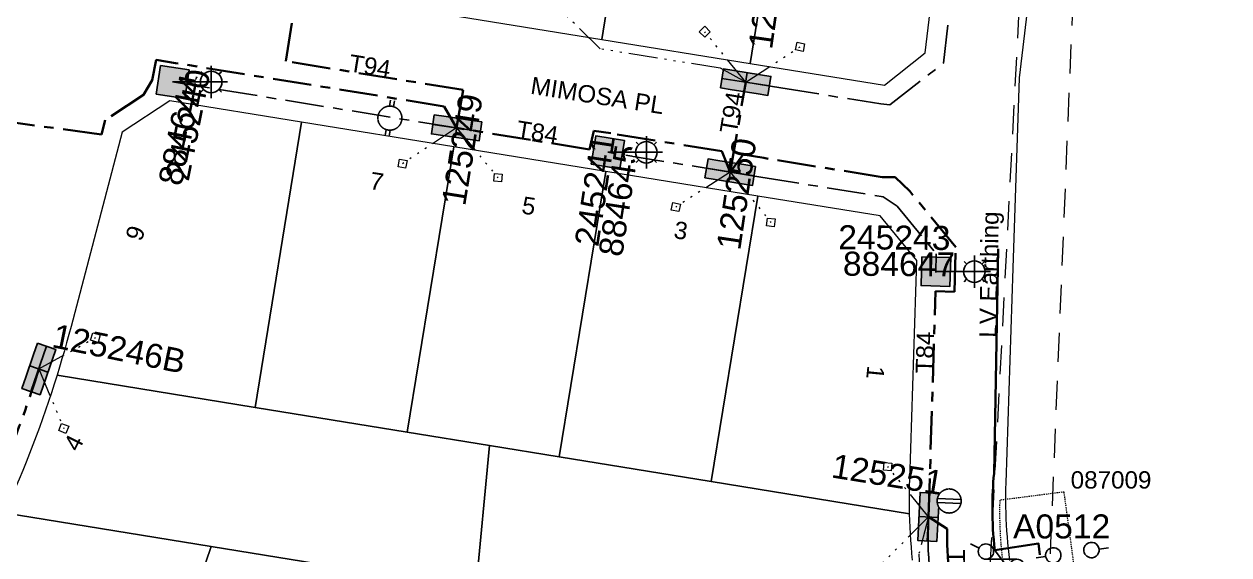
# Model space of a CAD drawing. Header units: metres. Extents: x 264899 to 270320, y 6185871 to 6191197.
# Drawn here: x 268418.8 to 268544, y 6186717.7 to 6186772.9 of the extents above; entities that cross this region are included whole.
import ezdxf
from ezdxf.enums import TextEntityAlignment as Align

# ---------------------------------------------------------------- set-up
doc = ezdxf.new("R2010")
doc.units = ezdxf.units.M
for name, pattern in [('Cable Exist UG', [7, 4, -1, 1, -1]), ('Dash', [5, 3, -2]), ('DASHED', [19.05, 12.7, -6.35]), ('HIDDEN2', [0.1875, 0.125, -0.0625]), ('PHANTOMX2', [6.6, 3, -0.75, 0.2, -0.75, 0.2, -0.75, 0.2, -0.75])]:
    doc.linetypes.add(name, pattern=pattern)
doc.layers.get('0').update_dxf_attribs({"color": 6})
for name, color, linetype, lineweight in [('_User_HV_Exist', 1, 'Continuous', 35), ('_User_LV_Exist', 5, 'Continuous', 35), ('Cadastre Easements_SP_EXT', 58, 'DASHED', 15), ('Cadastre Land Parcels_SP_EXT', 118, 'Continuous', 15), ('Cadastre Other Property_SP_EXT', 138, 'DASHED', 15), ('Cadastre Roads_SP_EXT', 218, 'Continuous', 15), ('Mains_HV_EXT', 13, 'Continuous', 25), ('Mains_LV_EXT', 163, 'Continuous', 25), ('Mains_LV_SL_EXT', 135, 'Continuous', 25), ('Services_SP_EXT', 42, 'PHANTOMX2', 20)]:
    doc.layers.add(name, color=color, linetype=linetype, lineweight=lineweight)
for name, color, linetype in [('Equip_HV_EXT', 7, 'Continuous'), ('Equip_LV_EXT', 7, 'Continuous'), ('Equip_SP_SL_EXT', 7, 'Continuous'), ('SupportsUG_SP_LV_EXT', 7, 'Continuous'), ('SupportsUG_SP_LV_SL_EXT', 7, 'Continuous')]:
    doc.layers.add(name, color=color, linetype=linetype)
doc.layers.get('0').freeze()
doc.styles.add('COLUMN_LABEL', font='arial.ttf', dxfattribs={"height": 2})
doc.styles.add('iecARIAL', font='arial.ttf', dxfattribs={"height": 2})
doc.styles.add('POLE_LABEL', font='arial.ttf', dxfattribs={"height": 2})
doc.styles.add('SL_LABEL', font='arial.ttf', dxfattribs={"height": 2})
doc.styles.get("Standard").update_dxf_attribs({"font": 'arial.ttf'})
doc.styles.add('SWITCH_LABEL', font='arial.ttf', dxfattribs={"height": 2})
doc.linetypes.add('Cable E UG', pattern='A,5,-0.1,["E",Standard,S=1.5,R=0,X=0,Y=-0.75],-1.45', length=6.55)

# ---------------------------------------------------------------- blocks, each defined once
blk = doc.blocks.new('COLUMN_EXT')
blk.add_hatch(color=256).paths.add_polyline_path([(1.5, -1.5), (1.5, 1.5), (-1.5, 1.5), (-1.5, -1.5)])
blk.add_lwpolyline([(1.5, 1.5), (-1.5, 1.5), (-1.5, -1.5), (1.5, -1.5)], close=True)
at = {"flags": 9}
for tag, p in [('STREETNAME', (-1.81, 1.6)), ('LOCATION', (-1.81, 1.4)), ('SUBURB', (-1.81, 1.8)), ('LEGEND', (-1.81, 1.2)), ('NOTES', (-1.81, 2)), ('COLUMN_TYPE', (-1.81, 0.4)), ('OWNED_BY', (-1.81, 0.6)), ('USAGE', (-1.81, 1)), ('STATE', (-1.81, 0.8))]:
    blk.add_attdef(tag, text='', height=0.2, rotation=180, dxfattribs=at).set_placement(p, align=Align.MIDDLE_LEFT)
at = {"flags": 1}
blk.add_attdef('Z', (-1.81, 2.35), '', height=0.2, rotation=180, dxfattribs=at)
at = {"flags": 9}
for tag, style, p in [('STRUCTURE_PLANT_NUMBER', 'POLE_LABEL', (-1.81, -0.03)), ('STREET_CODE', 'COLUMN_LABEL', (-1.81, 0.2))]:
    blk.add_attdef(tag, text='', height=0.2, rotation=180, dxfattribs=dict(at, style=style)).set_placement(p, align=Align.MIDDLE_LEFT)
at = {"style": 'COLUMN_LABEL', "width": 0.9, "flags": 8}
blk.add_attdef('ASSET_NUM', text='', height=2, rotation=270, dxfattribs=at).set_placement((2, -4), align=Align.MIDDLE_LEFT)
blk = doc.blocks.new('PILLAR_EXT')
blk.add_hatch(color=256).paths.add_polyline_path([(-2.5, 1), (-2.5, -1), (2.5, -1), (2.5, 1)])
for p, q in [((-2.5, 0), (2.5, 0)), ((0, 1), (0, -1))]:
    blk.add_line(p, q)
at = {"ltscale": 10}
blk.add_line((2.5, 0), (-2.5, 0), dxfattribs=at)
blk.add_lwpolyline([(-2.5, -1), (-1.25, -1), (1.25, -1), (2.5, -1), (2.5, 1), (-2.5, 1)], close=True)
at = {"width": 0.9, "flags": 8}
blk.add_attdef('ASSET_NUM', text='', height=2, rotation=90, dxfattribs=at).set_placement((-2, 4), align=Align.MIDDLE_LEFT)
for tag, p, flags in [('OWNED_BY', (0, -0.2), 9), ('STATE', (0, -0.4), 9), ('SUPPORT_TYPE', (0, -0.6), 9), ('USAGE', (0, -0.8), 9), ('LEGEND', (0, -1), 9), ('LOCATION', (0, -1.2), 9), ('NOTES', (0, -1.4), 9), ('STREETNAME', (0, -1.8), 9), ('SUBURB', (0, -2), 1), ('PARENT', (0, -1.6), 9)]:
    blk.add_attdef(tag, p, '', height=0.2, dxfattribs=dict(flags=flags))
blk = doc.blocks.new('SL_LANTERN_EXT')
at = {"flags": 9}
for tag, p in [('LRATECODE', (-7.4, 0)), ('LOUTREACHVOCAB', (-7.2, 0)), ('LOUTREACH', (-7, 0)), ('LANTNUMBER', (-6.6, 0)), ('LNEW', (-6.4, 0)), ('LMASTVOCAB', (-6.2, 0)), ('LMAST', (-6, 0)), ('LLAMPVOCAB', (-5.8, 0)), ('LLAMP', (-5.6, 0)), ('LEXIST', (-5.4, 0)), ('LCHARGE3PERCENT', (-5.2, 0)), ('LCHARGE3', (-5, 0)), ('LCHARGE2PERCENT', (-4.8, 0)), ('LCHARGE2', (-4.6, 0)), ('LCHARGE1PERCENT', (-4.4, 0)), ('LCHARGE1', (-4.2, 0)), ('LCATEGORY', (-4, 0)), ('LBRACKETVOCAB', (-3.8, 0)), ('LBRACKET', (-3.6, 0)), ('LKINGHEIGHT', (-3.4, 0)), ('CREPLACE', (-3.2, 0)), ('CREMOVE', (-3, 0)), ('CNUMBER', (-2.8, 0)), ('CNEW', (-2.6, 0)), ('CEXIST', (-2.4, 0)), ('USAGE', (-2.2, 0)), ('STATE', (-2, 0)), ('OWNED_BY', (-1.8, 0)), ('ORIENTATION', (-1.6, 0)), ('OPERATING_VOLTAGE', (-1.4, 0)), ('NO_PHASES', (-1.2, 0)), ('LANTERN_TYPE', (-1, 0)), ('LANTERN_PURPOSE', (-0.8, 0)), ('CONTROL_TYPE', (-0.6, 0)), ('CONSTRUCTED_VOLTAGE', (-0.4, 0))]:
    blk.add_attdef(tag, text='', height=0.001, rotation=270, dxfattribs=at).set_placement(p, align=Align.MIDDLE_LEFT)
at = {"style": 'SL_LABEL', "flags": 9}
blk.add_attdef('STREET_CODE', text='', height=0.001, rotation=270, dxfattribs=at).set_placement((0, 0), align=Align.MIDDLE_LEFT)
at = {"flags": 1}
blk.add_attdef('Z', (0, 0), '', height=0.001, rotation=270, dxfattribs=at)
at = {"width": 0.9}
blk.add_attdef('LNUMBER', text='', height=1, dxfattribs=at).set_placement((7, -1), align=Align.MIDDLE_LEFT)
at = {"flags": 9}
for tag, p in [('LREMOVE', (0, -7.6)), ('LREPLACE', (0, -7.8)), ('LTYPE', (0, -8)), ('LTYPEVOCAB', (0, -8.2)), ('LEGEND', (0, -8.4)), ('SUBURB', (0, -8.6)), ('STREETNAME', (0, -8.8)), ('LOCATION', (0, -9)), ('NOTES', (0, -9.2)), ('MAINTAINED_BY', (0, -9.86))]:
    blk.add_attdef(tag, text='', height=0.001, dxfattribs=at).set_placement(p, align=Align.MIDDLE_LEFT)
blk.add_attdef('OPERATED_BY', (0, -9.61), '', height=0.001, dxfattribs=at)
blk.add_wipeout([(5.69, 0), (5.06, -1.06), (4, -1.69), (2.94, -1.06), (2.31, 0), (2.94, 1.06), (4, 1.69), (5.06, 1.06)])
for p, q in [((4, 1.69), (4, 0)), ((0, 0), (4, 0)), ((2.94, 1.06), (3.2, 0.8)), ((5.06, 1.06), (4.8, 0.8)), ((2.94, -1.06), (3.2, -0.8)), ((4, 0), (5.69, 0)), ((4, 0), (4, -1.69)), ((5.06, -1.06), (4.8, -0.8))]:
    blk.add_line(p, q)
blk.add_circle((4, 0), 1.12)
blk = doc.blocks.new('CCP_EXT')
at = {"flags": 9}
for tag, p in [('STATE', (0, -1.8)), ('LEGEND', (0, -1.4)), ('LIFE_SUPPORT', (0, -1.6)), ('NOTES', (0, -2))]:
    blk.add_attdef(tag, text='', height=0.2, dxfattribs=at).set_placement(p, align=Align.MIDDLE_LEFT)
blk.add_wipeout([(0, 0.57), (0.57, 0), (0, -0.57), (-0.57, 0)])
blk.add_lwpolyline([(-0.57, 0), (0, 0.57), (0.57, 0), (0, -0.57), (-0.57, 0)])
at = {"flags": 1}
blk.add_attdef('Z', (0, 0), '', height=0.2, dxfattribs=at)
at = {"flags": 9}
for tag, p in [('CCP_TYPE', (0, 0)), ('CONSTRUCTED_VOLTAGE', (0, -0.2)), ('OPERATING_VOLTAGE', (0, -0.6)), ('ORIENTATION', (0, -0.8)), ('OWNED_BY', (0, -1)), ('NO_PHASES', (0, -0.4)), ('USAGE', (0, -1.2))]:
    blk.add_attdef(tag, text='', height=0.2, dxfattribs=at).set_placement(p, align=Align.MIDDLE_LEFT)
blk = doc.blocks.new('LV_UG_DFUSE_CLOSED_EXT')
for points in [[(1, 0), (0, 0)], [(5.04, 0.73), (2.16, -0.72)], [(5.05, -0.71), (2.16, 0.72)], [(6.2, 0.01), (7.2, 0.01)]]:
    blk.add_lwpolyline(points)
for centre in [(1.8, 0), (5.4, 0.01)]:
    blk.add_circle(centre, 0.8)
at = {"flags": 9}
for tag, p in [('ACTUAL_STATUS', (0, 0)), ('CONSTRUCTED_VOLTAGE', (0, -0.2)), ('OPERATING_VOLTAGE', (0, -0.6)), ('ORIENTATION', (0, -0.8)), ('STATE', (0, -1)), ('SWITCH_TYPE', (0, -1.2)), ('NO_PHASES', (0, -0.4)), ('USAGE', (0, -1.4)), ('NOTES', (0, -1.6))]:
    blk.add_attdef(tag, text='', height=0.2, dxfattribs=at).set_placement(p, align=Align.MIDDLE_LEFT)
at = {"flags": 1}
blk.add_attdef('Z', (0, 0), '', height=0.2, dxfattribs=at)
blk = doc.blocks.new('LV_UG_LINKS_OPEN_EXT')
at = {"layer": 'Equip_LV_EXT'}
for tag, height, flags, p in [('OPERATING_VOLTAGE', 0.2, 9, (3, -2.6)), ('NO_PHASES', 0.167, 9, (3.17, -2)), ('ORIENTATION', 0.2, 9, (3, -2.8)), ('STATE', 0.2, 9, (3, -3)), ('SWITCH_TYPE', 0.2, 9, (3, -3.2)), ('OWNED_BY', 0.2, 9, (3, -3.8)), ('USAGE', 0.2, 9, (3, -3.4)), ('NOTES', 0.2, 9, (3, -3.6)), ('OPERATED_BY', 0.2, 9, (3, -4)), ('TYPE', 0.2, 9, (3, -4.6)), ('Z', 0.2, 1, (3, -4.8)), ('MAINTAINED_BY', 0.2, 9, (3, -4.2)), ('NUMBER_OF_PHASES', 0.2, 9, (3, -4.4))]:
    blk.add_attdef(tag, text='', height=height, dxfattribs=dict(at, flags=flags)).set_placement(p, align=Align.MIDDLE_LEFT)
blk.add_wipeout([(4, 1.25), (3.97, 1.25), (3.94, 1.25), (3.91, 1.25), (3.88, 1.24), (3.85, 1.24), (3.82, 1.24), (3.79, 1.23), (3.76, 1.23), (3.73, 1.22), (3.7, 1.21), (3.67, 1.2), (3.64, 1.2), (3.61, 1.19), (3.58, 1.18), (3.55, 1.17), (3.52, 1.15), (3.49, 1.14), (3.47, 1.13), (3.44, 1.12), (3.41, 1.1), (3.38, 1.09), (3.36, 1.07), (3.33, 1.06), (3.31, 1.04), (3.28, 1.02), (3.26, 1), (3.23, 0.99), (3.21, 0.97), (3.18, 0.95), (3.16, 0.93), (3.14, 0.91), (3.12, 0.88), (3.09, 0.86), (3.07, 0.84), (3.05, 0.82), (3.03, 0.79), (3.01, 0.77), (3, 0.74), (2.98, 0.72), (2.96, 0.69), (2.94, 0.67), (2.93, 0.64), (2.91, 0.62), (2.9, 0.59), (2.88, 0.56), (2.87, 0.53), (2.86, 0.51), (2.85, 0.48), (2.83, 0.45), (2.82, 0.42), (2.81, 0.39), (2.8, 0.36), (2.8, 0.33), (2.79, 0.3), (2.78, 0.27), (2.77, 0.24), (2.77, 0.21), (2.76, 0.18), (2.76, 0.15), (2.76, 0.12), (2.75, 0.09), (2.75, 0.06), (2.75, 0.03), (2.75, 0), (2.75, -0.03), (2.75, -0.06), (2.75, -0.09), (2.76, -0.12), (2.76, -0.15), (2.76, -0.18), (2.77, -0.21), (2.77, -0.24), (2.78, -0.27), (2.79, -0.3), (2.8, -0.33), (2.8, -0.36), (2.81, -0.39), (2.82, -0.42), (2.83, -0.45), (2.85, -0.48), (2.86, -0.51), (2.87, -0.53), (2.88, -0.56), (2.9, -0.59), (2.91, -0.62), (2.93, -0.64), (2.94, -0.67), (2.96, -0.69), (2.98, -0.72), (3, -0.74), (3.01, -0.77), (3.03, -0.79), (3.05, -0.82), (3.07, -0.84), (3.09, -0.86), (3.12, -0.88), (3.14, -0.91), (3.16, -0.93), (3.18, -0.95), (3.21, -0.97), (3.23, -0.99), (3.26, -1), (3.28, -1.02), (3.31, -1.04), (3.33, -1.06), (3.36, -1.07), (3.38, -1.09), (3.41, -1.1), (3.44, -1.12), (3.47, -1.13), (3.49, -1.14), (3.52, -1.15), (3.55, -1.17), (3.58, -1.18), (3.61, -1.19), (3.64, -1.2), (3.67, -1.2), (3.7, -1.21), (3.73, -1.22), (3.76, -1.23), (3.79, -1.23), (3.82, -1.24), (3.85, -1.24), (3.88, -1.24), (3.91, -1.25), (3.94, -1.25), (3.97, -1.25), (4, -1.25), (4.03, -1.25), (4.06, -1.25), (4.09, -1.25), (4.12, -1.24), (4.15, -1.24), (4.18, -1.24), (4.21, -1.23), (4.24, -1.23), (4.27, -1.22), (4.3, -1.21), (4.33, -1.2), (4.36, -1.2), (4.39, -1.19), (4.42, -1.18), (4.45, -1.17), (4.48, -1.15), (4.51, -1.14), (4.53, -1.13), (4.56, -1.12), (4.59, -1.1), (4.62, -1.09), (4.64, -1.07), (4.67, -1.06), (4.69, -1.04), (4.72, -1.02), (4.74, -1), (4.77, -0.99), (4.79, -0.97), (4.82, -0.95), (4.84, -0.93), (4.86, -0.91), (4.88, -0.88), (4.91, -0.86), (4.93, -0.84), (4.95, -0.82), (4.97, -0.79), (4.99, -0.77), (5, -0.74), (5.02, -0.72), (5.04, -0.69), (5.06, -0.67), (5.07, -0.64), (5.09, -0.62), (5.1, -0.59), (5.12, -0.56), (5.13, -0.53), (5.14, -0.51), (5.15, -0.48), (5.17, -0.45), (5.18, -0.42), (5.19, -0.39), (5.2, -0.36), (5.2, -0.33), (5.21, -0.3), (5.22, -0.27), (5.23, -0.24), (5.23, -0.21), (5.24, -0.18), (5.24, -0.15), (5.24, -0.12), (5.25, -0.09), (5.25, -0.06), (5.25, -0.03), (5.25, 0), (5.25, 0.03), (5.25, 0.06), (5.25, 0.09), (5.24, 0.12), (5.24, 0.15), (5.24, 0.18), (5.23, 0.21), (5.23, 0.24), (5.22, 0.27), (5.21, 0.3), (5.2, 0.33), (5.2, 0.36), (5.19, 0.39), (5.18, 0.42), (5.17, 0.45), (5.15, 0.48), (5.14, 0.51), (5.13, 0.53), (5.12, 0.56), (5.1, 0.59), (5.09, 0.62), (5.07, 0.64), (5.06, 0.67), (5.04, 0.69), (5.02, 0.72), (5, 0.74), (4.99, 0.77), (4.97, 0.79), (4.95, 0.82), (4.93, 0.84), (4.91, 0.86), (4.88, 0.88), (4.86, 0.91), (4.84, 0.93), (4.82, 0.95), (4.79, 0.97), (4.77, 0.99), (4.74, 1), (4.72, 1.02), (4.69, 1.04), (4.67, 1.06), (4.64, 1.07), (4.62, 1.09), (4.59, 1.1), (4.56, 1.12), (4.53, 1.13), (4.51, 1.14), (4.48, 1.15), (4.45, 1.17), (4.42, 1.18), (4.39, 1.19), (4.36, 1.2), (4.33, 1.2), (4.3, 1.21), (4.27, 1.22), (4.24, 1.23), (4.21, 1.23), (4.18, 1.24), (4.15, 1.24), (4.12, 1.24), (4.09, 1.25), (4.06, 1.25), (4.03, 1.25)]).dxf.layer = 'Equip_LV_EXT'
for p, q in [((3.79, 1.86), (3.79, 1.23)), ((4.21, 1.86), (4.21, 1.23)), ((3.79, -1.23), (3.79, -1.86)), ((4.21, -1.23), (4.21, -1.86))]:
    blk.add_line(p, q, dxfattribs=at)
at = {"layer": 'Equip_LV_EXT', "flags": 128}
blk.add_lwpolyline([(4, 1.25), (3.97, 1.25), (3.94, 1.25), (3.91, 1.25), (3.88, 1.24), (3.85, 1.24), (3.82, 1.24), (3.79, 1.23), (3.76, 1.23), (3.73, 1.22), (3.7, 1.21), (3.67, 1.2), (3.64, 1.2), (3.61, 1.19), (3.58, 1.18), (3.55, 1.17), (3.52, 1.15), (3.49, 1.14), (3.47, 1.13), (3.44, 1.12), (3.41, 1.1), (3.38, 1.09), (3.36, 1.07), (3.33, 1.06), (3.31, 1.04), (3.28, 1.02), (3.26, 1), (3.23, 0.99), (3.21, 0.97), (3.18, 0.95), (3.16, 0.93), (3.14, 0.91), (3.12, 0.88), (3.09, 0.86), (3.07, 0.84), (3.05, 0.82), (3.03, 0.79), (3.01, 0.77), (3, 0.74), (2.98, 0.72), (2.96, 0.69), (2.94, 0.67), (2.93, 0.64), (2.91, 0.62), (2.9, 0.59), (2.88, 0.56), (2.87, 0.53), (2.86, 0.51), (2.85, 0.48), (2.83, 0.45), (2.82, 0.42), (2.81, 0.39), (2.8, 0.36), (2.8, 0.33), (2.79, 0.3), (2.78, 0.27), (2.77, 0.24), (2.77, 0.21), (2.76, 0.18), (2.76, 0.15), (2.76, 0.12), (2.75, 0.09), (2.75, 0.06), (2.75, 0.03), (2.75, 0), (2.75, -0.03), (2.75, -0.06), (2.75, -0.09), (2.76, -0.12), (2.76, -0.15), (2.76, -0.18), (2.77, -0.21), (2.77, -0.24), (2.78, -0.27), (2.79, -0.3), (2.8, -0.33), (2.8, -0.36), (2.81, -0.39), (2.82, -0.42), (2.83, -0.45), (2.85, -0.48), (2.86, -0.51), (2.87, -0.53), (2.88, -0.56), (2.9, -0.59), (2.91, -0.62), (2.93, -0.64), (2.94, -0.67), (2.96, -0.69), (2.98, -0.72), (3, -0.74), (3.01, -0.77), (3.03, -0.79), (3.05, -0.82), (3.07, -0.84), (3.09, -0.86), (3.12, -0.88), (3.14, -0.91), (3.16, -0.93), (3.18, -0.95), (3.21, -0.97), (3.23, -0.99), (3.26, -1), (3.28, -1.02), (3.31, -1.04), (3.33, -1.06), (3.36, -1.07), (3.38, -1.09), (3.41, -1.1), (3.44, -1.12), (3.47, -1.13), (3.49, -1.14), (3.52, -1.15), (3.55, -1.17), (3.58, -1.18), (3.61, -1.19), (3.64, -1.2), (3.67, -1.2), (3.7, -1.21), (3.73, -1.22), (3.76, -1.23), (3.79, -1.23), (3.82, -1.24), (3.85, -1.24), (3.88, -1.24), (3.91, -1.25), (3.94, -1.25), (3.97, -1.25), (4, -1.25), (4.03, -1.25), (4.06, -1.25), (4.09, -1.25), (4.12, -1.24), (4.15, -1.24), (4.18, -1.24), (4.21, -1.23), (4.24, -1.23), (4.27, -1.22), (4.3, -1.21), (4.33, -1.2), (4.36, -1.2), (4.39, -1.19), (4.42, -1.18), (4.45, -1.17), (4.48, -1.15), (4.51, -1.14), (4.53, -1.13), (4.56, -1.12), (4.59, -1.1), (4.62, -1.09), (4.64, -1.07), (4.67, -1.06), (4.69, -1.04), (4.72, -1.02), (4.74, -1), (4.77, -0.99), (4.79, -0.97), (4.82, -0.95), (4.84, -0.93), (4.86, -0.91), (4.88, -0.88), (4.91, -0.86), (4.93, -0.84), (4.95, -0.82), (4.97, -0.79), (4.99, -0.77), (5, -0.74), (5.02, -0.72), (5.04, -0.69), (5.06, -0.67), (5.07, -0.64), (5.09, -0.62), (5.1, -0.59), (5.12, -0.56), (5.13, -0.53), (5.14, -0.51), (5.15, -0.48), (5.17, -0.45), (5.18, -0.42), (5.19, -0.39), (5.2, -0.36), (5.2, -0.33), (5.21, -0.3), (5.22, -0.27), (5.23, -0.24), (5.23, -0.21), (5.24, -0.18), (5.24, -0.15), (5.24, -0.12), (5.25, -0.09), (5.25, -0.06), (5.25, -0.03), (5.25, 0), (5.25, 0.03), (5.25, 0.06), (5.25, 0.09), (5.24, 0.12), (5.24, 0.15), (5.24, 0.18), (5.23, 0.21), (5.23, 0.24), (5.22, 0.27), (5.21, 0.3), (5.2, 0.33), (5.2, 0.36), (5.19, 0.39), (5.18, 0.42), (5.17, 0.45), (5.15, 0.48), (5.14, 0.51), (5.13, 0.53), (5.12, 0.56), (5.1, 0.59), (5.09, 0.62), (5.07, 0.64), (5.06, 0.67), (5.04, 0.69), (5.02, 0.72), (5, 0.74), (4.99, 0.77), (4.97, 0.79), (4.95, 0.82), (4.93, 0.84), (4.91, 0.86), (4.88, 0.88), (4.86, 0.91), (4.84, 0.93), (4.82, 0.95), (4.79, 0.97), (4.77, 0.99), (4.74, 1), (4.72, 1.02), (4.69, 1.04), (4.67, 1.06), (4.64, 1.07), (4.62, 1.09), (4.59, 1.1), (4.56, 1.12), (4.53, 1.13), (4.51, 1.14), (4.48, 1.15), (4.45, 1.17), (4.42, 1.18), (4.39, 1.19), (4.36, 1.2), (4.33, 1.2), (4.3, 1.21), (4.27, 1.22), (4.24, 1.23), (4.21, 1.23), (4.18, 1.24), (4.15, 1.24), (4.12, 1.24), (4.09, 1.25), (4.06, 1.25), (4.03, 1.25)], close=True, dxfattribs=at)
at = {"layer": 'Equip_LV_EXT', "flags": 9}
for tag, p in [('ACTUAL_STATUS', (3.17, -1.67)), ('CONSTRUCTED_VOLTAGE', (3.17, -1.83))]:
    blk.add_attdef(tag, text='', height=0.167, dxfattribs=at).set_placement(p, align=Align.MIDDLE_LEFT)
blk = doc.blocks.new('LV_UG_LINKS_CLOSED_EXT')
at = {"layer": 'Equip_LV_EXT'}
for tag, flags, p in [('ACTUAL_STATUS', 9, (3, -2)), ('CONSTRUCTED_VOLTAGE', 9, (3, -2.2)), ('OPERATING_VOLTAGE', 9, (3, -2.6)), ('NO_PHASES', 9, (3, -2.4)), ('ORIENTATION', 9, (3, -2.8)), ('STATE', 9, (3, -3)), ('SWITCH_TYPE', 9, (3, -3.2)), ('OWNED_BY', 9, (3, -3.8)), ('USAGE', 9, (3, -3.4)), ('NOTES', 9, (3, -3.6)), ('OPERATED_BY', 9, (3, -4)), ('TYPE', 9, (3, -4.6)), ('Z', 1, (3, -4.8)), ('MAINTAINED_BY', 9, (3, -4.2)), ('NUMBER_OF_PHASES', 9, (3, -4.4))]:
    blk.add_attdef(tag, text='', height=0.2, dxfattribs=dict(at, flags=flags)).set_placement(p, align=Align.MIDDLE_LEFT)
blk.add_wipeout([(4, 1.25), (3.97, 1.25), (3.94, 1.25), (3.91, 1.25), (3.88, 1.24), (3.85, 1.24), (3.82, 1.24), (3.79, 1.23), (3.76, 1.23), (3.73, 1.22), (3.7, 1.21), (3.67, 1.2), (3.64, 1.2), (3.61, 1.19), (3.58, 1.18), (3.55, 1.17), (3.52, 1.15), (3.49, 1.14), (3.47, 1.13), (3.44, 1.12), (3.41, 1.1), (3.38, 1.09), (3.36, 1.07), (3.33, 1.06), (3.31, 1.04), (3.28, 1.02), (3.26, 1), (3.23, 0.99), (3.21, 0.97), (3.18, 0.95), (3.16, 0.93), (3.14, 0.91), (3.12, 0.88), (3.09, 0.86), (3.07, 0.84), (3.05, 0.82), (3.03, 0.79), (3.01, 0.77), (3, 0.74), (2.98, 0.72), (2.96, 0.69), (2.94, 0.67), (2.93, 0.64), (2.91, 0.62), (2.9, 0.59), (2.88, 0.56), (2.87, 0.53), (2.86, 0.51), (2.85, 0.48), (2.83, 0.45), (2.82, 0.42), (2.81, 0.39), (2.8, 0.36), (2.8, 0.33), (2.79, 0.3), (2.78, 0.27), (2.77, 0.24), (2.77, 0.21), (2.76, 0.18), (2.76, 0.15), (2.76, 0.12), (2.75, 0.09), (2.75, 0.06), (2.75, 0.03), (2.75, 0), (2.75, -0.03), (2.75, -0.06), (2.75, -0.09), (2.76, -0.12), (2.76, -0.15), (2.76, -0.18), (2.77, -0.21), (2.77, -0.24), (2.78, -0.27), (2.79, -0.3), (2.8, -0.33), (2.8, -0.36), (2.81, -0.39), (2.82, -0.42), (2.83, -0.45), (2.85, -0.48), (2.86, -0.51), (2.87, -0.53), (2.88, -0.56), (2.9, -0.59), (2.91, -0.62), (2.93, -0.64), (2.94, -0.67), (2.96, -0.69), (2.98, -0.72), (3, -0.74), (3.01, -0.77), (3.03, -0.79), (3.05, -0.82), (3.07, -0.84), (3.09, -0.86), (3.12, -0.88), (3.14, -0.91), (3.16, -0.93), (3.18, -0.95), (3.21, -0.97), (3.23, -0.99), (3.26, -1), (3.28, -1.02), (3.31, -1.04), (3.33, -1.06), (3.36, -1.07), (3.38, -1.09), (3.41, -1.1), (3.44, -1.12), (3.47, -1.13), (3.49, -1.14), (3.52, -1.15), (3.55, -1.17), (3.58, -1.18), (3.61, -1.19), (3.64, -1.2), (3.67, -1.2), (3.7, -1.21), (3.73, -1.22), (3.76, -1.23), (3.79, -1.23), (3.82, -1.24), (3.85, -1.24), (3.88, -1.24), (3.91, -1.25), (3.94, -1.25), (3.97, -1.25), (4, -1.25), (4.03, -1.25), (4.06, -1.25), (4.09, -1.25), (4.12, -1.24), (4.15, -1.24), (4.18, -1.24), (4.21, -1.23), (4.24, -1.23), (4.27, -1.22), (4.3, -1.21), (4.33, -1.2), (4.36, -1.2), (4.39, -1.19), (4.42, -1.18), (4.45, -1.17), (4.48, -1.15), (4.51, -1.14), (4.53, -1.13), (4.56, -1.12), (4.59, -1.1), (4.62, -1.09), (4.64, -1.07), (4.67, -1.06), (4.69, -1.04), (4.72, -1.02), (4.74, -1), (4.77, -0.99), (4.79, -0.97), (4.82, -0.95), (4.84, -0.93), (4.86, -0.91), (4.88, -0.88), (4.91, -0.86), (4.93, -0.84), (4.95, -0.82), (4.97, -0.79), (4.99, -0.77), (5, -0.74), (5.02, -0.72), (5.04, -0.69), (5.06, -0.67), (5.07, -0.64), (5.09, -0.62), (5.1, -0.59), (5.12, -0.56), (5.13, -0.53), (5.14, -0.51), (5.15, -0.48), (5.17, -0.45), (5.18, -0.42), (5.19, -0.39), (5.2, -0.36), (5.2, -0.33), (5.21, -0.3), (5.22, -0.27), (5.23, -0.24), (5.23, -0.21), (5.24, -0.18), (5.24, -0.15), (5.24, -0.12), (5.25, -0.09), (5.25, -0.06), (5.25, -0.03), (5.25, 0), (5.25, 0.03), (5.25, 0.06), (5.25, 0.09), (5.24, 0.12), (5.24, 0.15), (5.24, 0.18), (5.23, 0.21), (5.23, 0.24), (5.22, 0.27), (5.21, 0.3), (5.2, 0.33), (5.2, 0.36), (5.19, 0.39), (5.18, 0.42), (5.17, 0.45), (5.15, 0.48), (5.14, 0.51), (5.13, 0.53), (5.12, 0.56), (5.1, 0.59), (5.09, 0.62), (5.07, 0.64), (5.06, 0.67), (5.04, 0.69), (5.02, 0.72), (5, 0.74), (4.99, 0.77), (4.97, 0.79), (4.95, 0.82), (4.93, 0.84), (4.91, 0.86), (4.88, 0.88), (4.86, 0.91), (4.84, 0.93), (4.82, 0.95), (4.79, 0.97), (4.77, 0.99), (4.74, 1), (4.72, 1.02), (4.69, 1.04), (4.67, 1.06), (4.64, 1.07), (4.62, 1.09), (4.59, 1.1), (4.56, 1.12), (4.53, 1.13), (4.51, 1.14), (4.48, 1.15), (4.45, 1.17), (4.42, 1.18), (4.39, 1.19), (4.36, 1.2), (4.33, 1.2), (4.3, 1.21), (4.27, 1.22), (4.24, 1.23), (4.21, 1.23), (4.18, 1.24), (4.15, 1.24), (4.12, 1.24), (4.09, 1.25), (4.06, 1.25), (4.03, 1.25)]).dxf.layer = 'Equip_LV_EXT'
for p, q in [((3.79, 1.23), (3.79, -1.23)), ((4.21, 1.23), (4.21, -1.23))]:
    blk.add_line(p, q, dxfattribs=at)
at = {"layer": 'Equip_LV_EXT', "flags": 128}
blk.add_lwpolyline([(4, 1.25), (3.97, 1.25), (3.94, 1.25), (3.91, 1.25), (3.88, 1.24), (3.85, 1.24), (3.82, 1.24), (3.79, 1.23), (3.76, 1.23), (3.73, 1.22), (3.7, 1.21), (3.67, 1.2), (3.64, 1.2), (3.61, 1.19), (3.58, 1.18), (3.55, 1.17), (3.52, 1.15), (3.49, 1.14), (3.47, 1.13), (3.44, 1.12), (3.41, 1.1), (3.38, 1.09), (3.36, 1.07), (3.33, 1.06), (3.31, 1.04), (3.28, 1.02), (3.26, 1), (3.23, 0.99), (3.21, 0.97), (3.18, 0.95), (3.16, 0.93), (3.14, 0.91), (3.12, 0.88), (3.09, 0.86), (3.07, 0.84), (3.05, 0.82), (3.03, 0.79), (3.01, 0.77), (3, 0.74), (2.98, 0.72), (2.96, 0.69), (2.94, 0.67), (2.93, 0.64), (2.91, 0.62), (2.9, 0.59), (2.88, 0.56), (2.87, 0.53), (2.86, 0.51), (2.85, 0.48), (2.83, 0.45), (2.82, 0.42), (2.81, 0.39), (2.8, 0.36), (2.8, 0.33), (2.79, 0.3), (2.78, 0.27), (2.77, 0.24), (2.77, 0.21), (2.76, 0.18), (2.76, 0.15), (2.76, 0.12), (2.75, 0.09), (2.75, 0.06), (2.75, 0.03), (2.75, 0), (2.75, -0.03), (2.75, -0.06), (2.75, -0.09), (2.76, -0.12), (2.76, -0.15), (2.76, -0.18), (2.77, -0.21), (2.77, -0.24), (2.78, -0.27), (2.79, -0.3), (2.8, -0.33), (2.8, -0.36), (2.81, -0.39), (2.82, -0.42), (2.83, -0.45), (2.85, -0.48), (2.86, -0.51), (2.87, -0.53), (2.88, -0.56), (2.9, -0.59), (2.91, -0.62), (2.93, -0.64), (2.94, -0.67), (2.96, -0.69), (2.98, -0.72), (3, -0.74), (3.01, -0.77), (3.03, -0.79), (3.05, -0.82), (3.07, -0.84), (3.09, -0.86), (3.12, -0.88), (3.14, -0.91), (3.16, -0.93), (3.18, -0.95), (3.21, -0.97), (3.23, -0.99), (3.26, -1), (3.28, -1.02), (3.31, -1.04), (3.33, -1.06), (3.36, -1.07), (3.38, -1.09), (3.41, -1.1), (3.44, -1.12), (3.47, -1.13), (3.49, -1.14), (3.52, -1.15), (3.55, -1.17), (3.58, -1.18), (3.61, -1.19), (3.64, -1.2), (3.67, -1.2), (3.7, -1.21), (3.73, -1.22), (3.76, -1.23), (3.79, -1.23), (3.82, -1.24), (3.85, -1.24), (3.88, -1.24), (3.91, -1.25), (3.94, -1.25), (3.97, -1.25), (4, -1.25), (4.03, -1.25), (4.06, -1.25), (4.09, -1.25), (4.12, -1.24), (4.15, -1.24), (4.18, -1.24), (4.21, -1.23), (4.24, -1.23), (4.27, -1.22), (4.3, -1.21), (4.33, -1.2), (4.36, -1.2), (4.39, -1.19), (4.42, -1.18), (4.45, -1.17), (4.48, -1.15), (4.51, -1.14), (4.53, -1.13), (4.56, -1.12), (4.59, -1.1), (4.62, -1.09), (4.64, -1.07), (4.67, -1.06), (4.69, -1.04), (4.72, -1.02), (4.74, -1), (4.77, -0.99), (4.79, -0.97), (4.82, -0.95), (4.84, -0.93), (4.86, -0.91), (4.88, -0.88), (4.91, -0.86), (4.93, -0.84), (4.95, -0.82), (4.97, -0.79), (4.99, -0.77), (5, -0.74), (5.02, -0.72), (5.04, -0.69), (5.06, -0.67), (5.07, -0.64), (5.09, -0.62), (5.1, -0.59), (5.12, -0.56), (5.13, -0.53), (5.14, -0.51), (5.15, -0.48), (5.17, -0.45), (5.18, -0.42), (5.19, -0.39), (5.2, -0.36), (5.2, -0.33), (5.21, -0.3), (5.22, -0.27), (5.23, -0.24), (5.23, -0.21), (5.24, -0.18), (5.24, -0.15), (5.24, -0.12), (5.25, -0.09), (5.25, -0.06), (5.25, -0.03), (5.25, 0), (5.25, 0.03), (5.25, 0.06), (5.25, 0.09), (5.24, 0.12), (5.24, 0.15), (5.24, 0.18), (5.23, 0.21), (5.23, 0.24), (5.22, 0.27), (5.21, 0.3), (5.2, 0.33), (5.2, 0.36), (5.19, 0.39), (5.18, 0.42), (5.17, 0.45), (5.15, 0.48), (5.14, 0.51), (5.13, 0.53), (5.12, 0.56), (5.1, 0.59), (5.09, 0.62), (5.07, 0.64), (5.06, 0.67), (5.04, 0.69), (5.02, 0.72), (5, 0.74), (4.99, 0.77), (4.97, 0.79), (4.95, 0.82), (4.93, 0.84), (4.91, 0.86), (4.88, 0.88), (4.86, 0.91), (4.84, 0.93), (4.82, 0.95), (4.79, 0.97), (4.77, 0.99), (4.74, 1), (4.72, 1.02), (4.69, 1.04), (4.67, 1.06), (4.64, 1.07), (4.62, 1.09), (4.59, 1.1), (4.56, 1.12), (4.53, 1.13), (4.51, 1.14), (4.48, 1.15), (4.45, 1.17), (4.42, 1.18), (4.39, 1.19), (4.36, 1.2), (4.33, 1.2), (4.3, 1.21), (4.27, 1.22), (4.24, 1.23), (4.21, 1.23), (4.18, 1.24), (4.15, 1.24), (4.12, 1.24), (4.09, 1.25), (4.06, 1.25), (4.03, 1.25)], close=True, dxfattribs=at)
blk = doc.blocks.new('SWG_HOLEC_SU_EXT')
blk.add_line((1.8, -2), (5.8, -2))
for points in [[(1, 0), (0, 0)], [(6.6, 0), (7.6, 0)]]:
    blk.add_lwpolyline(points)
for points in [[(1.8, -0.8, 1), (1.8, 0.8, 1)], [(5.8, -0.8, 1), (5.8, 0.8, 1)]]:
    blk.add_lwpolyline(points, format="xyb", close=True)
at = {"style": 'SWITCH_LABEL', "flags": 8}
blk.add_attdef('ASSET_NUM', text='', height=2.5, rotation=179.9544, dxfattribs=at).set_placement((-2.4, 0), align=Align.MIDDLE_LEFT)
at = {"flags": 1}
blk.add_attdef('Z', (0, 0), '', height=0.2, dxfattribs=at)
at = {"flags": 9}
for tag, p in [('ACTUAL_STATUS', (0, -0.4)), ('CONSTRUCTED_VOLTAGE', (0, -0.6)), ('OPERATING_VOLTAGE', (0, -1)), ('ORIENTATION', (0, -1.2)), ('NO_PHASES', (0, -0.8)), ('OWNED_BY', (0, -1.4)), ('STATE', (0, -1.8)), ('SWITCH_TYPE', (0, -2)), ('STREETNAME', (0, -2.6)), ('PARENT', (0, -1.6)), ('USAGE', (0, -2.2)), ('LOCATION', (0, -2.4)), ('SUBURB', (0, -2.8)), ('NOTES', (0, -3))]:
    blk.add_attdef(tag, text='', height=0.2, dxfattribs=at).set_placement(p, align=Align.MIDDLE_LEFT)
at = {"style": 'SWITCH_LABEL', "flags": 9}
blk.add_attdef('STREET_CODE', text='', height=0.2, dxfattribs=at).set_placement((0, -0.2), align=Align.MIDDLE_LEFT)

msp = doc.modelspace()

# ---------------------------------------------------------------- linework, layer by layer
at = {"layer": '_User_HV_Exist', "linetype": 'Cable E UG'}
msp.add_lwpolyline([(268519.42, 6186722.56, 0.029893), (268519.68, 6186718.17), (268519.68, 6186718.17), (268524.22, 6186718.84), (268524.37, 6186717.68)], format="xyb", dxfattribs=at)
at = {"layer": '_User_LV_Exist', "linetype": 'Cable Exist UG'}
msp.add_lwpolyline([(268492.19, 6186757.48), (268493.79, 6186766.84)], dxfattribs=at)
msp.add_lwpolyline([(268403.37, 6186731.37), (268405.56, 6186732.6), (268405.56, 6186732.6), (268417.01, 6186727.62), (268416.95, 6186727.55), (268416.95, 6186727.55, 0.021555), (268420.33, 6186736.95)], format="xyb", dxfattribs=at)
at = {"layer": 'Cadastre Easements_SP_EXT', "linetype": 'Dash'}
msp.add_lwpolyline([(268544.88, 6186632.87), (268525.05, 6186707.79), (268528.55, 6186793.58), (268536.3, 6186807.94), (268581.18, 6186851.79)], dxfattribs=at)
at = {"layer": 'Cadastre Land Parcels_SP_EXT', "linetype": 'Continuous'}
for points in [[(268483.57, 6186800.66), (268467.52, 6186803.2), (268462.79, 6186773.88), (268478.83, 6186771.29), (268483.57, 6186800.66)], [(268499.01, 6186798.22), (268483.57, 6186800.66), (268478.83, 6186771.29), (268494.26, 6186768.79), (268499.01, 6186798.22)], [(268512.45, 6186769.88), (268515.52, 6186795.61), (268499.01, 6186798.22), (268494.26, 6186768.79), (268508.21, 6186766.53), (268512.45, 6186769.88)], [(268447.65, 6186762.66), (268433.95, 6186764.88), (268428.99, 6186761.65), (268423.69, 6186741.44), (268423.47, 6186740.59), (268423.23, 6186739.74), (268423, 6186738.89), (268422.75, 6186738.05), (268422.5, 6186737.2), (268422.24, 6186736.36), (268442.82, 6186733), (268447.65, 6186762.66)], [(268463.45, 6186760.1), (268447.65, 6186762.66), (268442.82, 6186733), (268458.62, 6186730.43), (268463.45, 6186760.1)], [(268479.25, 6186757.55), (268463.45, 6186760.1), (268458.62, 6186730.43), (268467.16, 6186729.04), (268474.41, 6186727.86), (268479.25, 6186757.55)], [(268495.04, 6186754.99), (268479.25, 6186757.55), (268474.41, 6186727.86), (268490.21, 6186725.29), (268495.04, 6186754.99)], [(268510.81, 6186722.52), (268510.8, 6186723.12), (268510.8, 6186723.71), (268510.8, 6186724.3), (268510.82, 6186724.9), (268510.83, 6186725.49), (268511.59, 6186748.29), (268507.77, 6186752.93), (268495.04, 6186754.99), (268490.21, 6186725.29), (268510.82, 6186721.93), (268510.81, 6186722.52)], [(268467.16, 6186729.04), (268458.62, 6186730.43), (268442.82, 6186733), (268422.24, 6186736.36), (268421.95, 6186735.44), (268421.66, 6186734.53), (268421.35, 6186733.62), (268421.04, 6186732.72), (268420.73, 6186731.81), (268420.4, 6186730.91), (268420.07, 6186730.01), (268419.73, 6186729.11), (268419.38, 6186728.22), (268419.03, 6186727.33), (268418.67, 6186726.44), (268418.3, 6186725.56), (268417.92, 6186724.68), (268417.54, 6186723.8), (268417.15, 6186722.92), (268416.75, 6186722.05), (268438.25, 6186718.55), (268465.76, 6186714.07), (268467.16, 6186729.04)], [(268438.25, 6186718.55), (268416.75, 6186722.05), (268416.42, 6186721.34), (268416.09, 6186720.63), (268415.75, 6186719.92), (268415.4, 6186719.21), (268415.05, 6186718.51), (268407.87, 6186704.17), (268431.09, 6186697.45), (268438.25, 6186718.55)], [(268469.15, 6186713.52), (268465.76, 6186714.07), (268438.25, 6186718.55), (268431.09, 6186697.45), (268445.95, 6186693.15), (268458.6, 6186689.49), (268460.23, 6186686.96), (268456.34, 6186660.19), (268451.92, 6186657.24), (268453.01, 6186656.95), (268454.1, 6186656.66), (268455.2, 6186656.38), (268456.29, 6186656.1), (268457.39, 6186655.83), (268458.48, 6186655.57), (268459.58, 6186655.31), (268460.68, 6186655.06), (268469.15, 6186713.52)]]:
    msp.add_lwpolyline(points, close=True, dxfattribs=at)
for points in [[(268525.41, 6186794.06), (268522.21, 6186767.28), (268521.56, 6186747.48), (268520.82, 6186725.15), (268520.8, 6186724.53), (268520.79, 6186723.91), (268520.79, 6186723.29), (268520.8, 6186722.67), (268520.81, 6186722.05), (268520.83, 6186721.43), (268520.86, 6186720.8), (268520.9, 6186720.18), (268520.95, 6186719.56), (268521, 6186718.94), (268521.06, 6186718.33), (268521.13, 6186717.71), (268521.2, 6186717.09)], [(268511.14, 6186717.12), (268511.07, 6186717.81), (268511.01, 6186718.49), (268510.95, 6186719.18), (268510.91, 6186719.87), (268510.87, 6186720.56), (268510.84, 6186721.24), (268510.82, 6186721.93), (268490.21, 6186725.29), (268474.41, 6186727.86), (268467.16, 6186729.04), (268465.76, 6186714.07)]]:
    msp.add_lwpolyline(points, dxfattribs=at)
at = {"layer": 'Cadastre Other Property_SP_EXT', "linetype": 'HIDDEN2'}
msp.add_lwpolyline([(268526.88, 6186724.21), (268520.19, 6186723.35), (268520.19, 6186723.35, 0.079916), (268521.9, 6186710.24), (268521.9, 6186710.24), (268528.65, 6186711.13), (268526.88, 6186724.21)], format="xyb", close=True, dxfattribs=at)
at = {"layer": 'Mains_HV_EXT', "linetype": 'Cable E UG'}
msp.add_lwpolyline([(268519.42, 6186722.56, 0.029893), (268519.68, 6186718.17), (268519.68, 6186718.17), (268524.22, 6186718.84), (268524.37, 6186717.68)], format="xyb", dxfattribs=at)
at = {"layer": 'Mains_LV_EXT', "linetype": 'Cable Exist UG'}
msp.add_lwpolyline([(268492.19, 6186757.48), (268493.79, 6186766.84)], dxfattribs=at)
msp.add_lwpolyline([(268403.37, 6186731.37), (268405.56, 6186732.6), (268405.56, 6186732.6), (268417.01, 6186727.62), (268416.95, 6186727.55), (268416.95, 6186727.55, 0.021555), (268420.33, 6186736.95)], format="xyb", dxfattribs=at)
at = {"layer": 'Services_SP_EXT'}
msp.add_lwpolyline([(268512.79, 6186721.62), (268508.03, 6186716.85)], dxfattribs=at)

# ---------------------------------------------------------------- block references
at = {"layer": 'Equip_HV_EXT'}
ref = msp.add_blockref('SWG_HOLEC_SU_EXT', (268523.97, 6186717.38), dxfattribs=dict(at, rotation=7.812728928861497))
ref.add_attrib('ASSET_NUM', 'A0512', dxfattribs={"layer": '0', "height": 2.5, "style": 'SWITCH_LABEL'}).set_placement((268521.57, 6186718.63), align=Align.BOTTOM_LEFT)
at = {"layer": 'Equip_LV_EXT', "rotation": 153.4313281479509}
msp.add_blockref('LV_UG_DFUSE_CLOSED_EXT', (268523.59, 6186715.61), dxfattribs=at)
at = {"layer": 'SupportsUG_SP_LV_EXT'}
ref = msp.add_blockref('PILLAR_EXT', (268493.79, 6186766.84), dxfattribs=dict(at, rotation=351.0454982640675))
ref.add_attrib('ASSET_NUM', '125250A', dxfattribs={"layer": '0', "height": 2.5, "rotation": 81.9386, "style": 'iecARIAL'}).set_placement((268495.29, 6186770.34), align=Align.MIDDLE_LEFT)
ref = msp.add_blockref('PILLAR_EXT', (268463.76, 6186762.08), dxfattribs=dict(at, rotation=171.7108847806398))
ref.add_attrib('ASSET_NUM', '125249', dxfattribs={"layer": '0', "height": 2.5, "rotation": 80.8545, "style": 'iecARIAL'}).set_placement((268465.26, 6186765.58), align=Align.MIDDLE_RIGHT)
ref = msp.add_blockref('PILLAR_EXT', (268492.19, 6186757.48), dxfattribs=dict(at, rotation=170.8987090473521))
ref.add_attrib('ASSET_NUM', '125250', dxfattribs={"layer": '0', "height": 2.5, "rotation": 81.5825, "style": 'iecARIAL'}).set_placement((268493.69, 6186760.98), align=Align.MIDDLE_RIGHT)
ref = msp.add_blockref('PILLAR_EXT', (268420.34, 6186737.01), dxfattribs=dict(at, rotation=250.9563115033361))
ref.add_attrib('ASSET_NUM', '125246B', dxfattribs={"layer": '0', "height": 2.5, "rotation": 348.5355, "style": 'iecARIAL'}).set_placement((268421.84, 6186740.51), align=Align.MIDDLE_LEFT)
ref = msp.add_blockref('PILLAR_EXT', (268512.79, 6186721.62), dxfattribs=dict(at, rotation=87.06605796738272))
ref.add_attrib('ASSET_NUM', '125251', dxfattribs={"layer": '0', "height": 2.5, "rotation": 350.8592, "style": 'iecARIAL'}).set_placement((268514.29, 6186725.12), align=Align.MIDDLE_RIGHT)
at = {"layer": 'SupportsUG_SP_LV_SL_EXT'}
ref = msp.add_blockref('COLUMN_EXT', (268434.25, 6186766.86), dxfattribs=dict(at, rotation=171.2571687321704))
ref.add_attrib('ASSET_NUM', '884644', dxfattribs={"layer": '0', "height": 2.5, "rotation": 78.6567, "style": 'COLUMN_LABEL'}).set_placement((268436.25, 6186767.61), align=Align.MIDDLE_RIGHT)
ref = msp.add_blockref('COLUMN_EXT', (268479.47, 6186759.54), dxfattribs=dict(at, rotation=170.8987090473521))
ref.add_attrib('ASSET_NUM', '884645', dxfattribs={"layer": '0', "height": 2.5, "rotation": 81.3122, "style": 'COLUMN_LABEL'}).set_placement((268481.47, 6186760.29), align=Align.MIDDLE_RIGHT)
ref = msp.add_blockref('COLUMN_EXT', (268513.55, 6186747.13), dxfattribs=dict(at, rotation=88.40109155814015))
ref.add_attrib('ASSET_NUM', '884647', dxfattribs={"layer": '0', "height": 2.5, "rotation": 359.5886, "style": 'COLUMN_LABEL'}).set_placement((268515.55, 6186747.88), align=Align.MIDDLE_RIGHT)

# ---------------------------------------------------------------- texts
at = {"layer": 'Cadastre Land Parcels_SP_EXT'}
for s, rotation, p in [('7', 351.1697, (268454.63, 6186755.74)), ('5', 351.1702, (268470.43, 6186753.19)), ('9', 70.7831, (268430.99, 6186750.18)), ('3', 351.1672, (268486.23, 6186750.63)), ('1', 264.3405, (268506.45, 6186737.41)), ('4', 63.3062, (268424.45, 6186728.3))]:
    msp.add_text(s, height=1.8, rotation=rotation, dxfattribs=at).set_placement(p)
at = {"layer": 'Cadastre Other Property_SP_EXT'}
msp.add_text('087009', height=1.8, dxfattribs=at).set_placement((268527.56, 6186724.57))
at = {"layer": 'Cadastre Roads_SP_EXT'}
msp.add_text('MIMOSA PL', height=1.8, rotation=351.1702, dxfattribs=at).set_placement((268471.35, 6186765.64))
at = {"layer": 'Mains_LV_EXT'}
for s, rotation, p in [('T94', 350.8986, (268452.47, 6186767.97)), ('T94', 80.3896, (268492.85, 6186761.4)), ('T84', 350.8987, (268469.87, 6186761.09)), ('T84', 88.2996, (268513.24, 6186736.53)), ('T84', 270.9453, (268514.77, 6186718.22))]:
    msp.add_text(s, height=1.8, rotation=rotation, dxfattribs=at).set_placement(p)

# ---------------------------------------------------------------- next in the draw order: block references
at = {"layer": 'Equip_LV_EXT'}
for name, p, rotation in [('LV_UG_LINKS_OPEN_EXT', (268460.78, 6186762.52), 171.7108847806398), ('LV_UG_LINKS_CLOSED_EXT', (268514.73, 6186719.28), 87.06605796738272)]:
    msp.add_blockref(name, p, dxfattribs=dict(at, rotation=rotation))
at = {"layer": 'Equip_SP_SL_EXT'}
ref = msp.add_blockref('SL_LANTERN_EXT', (268434.25, 6186766.86), dxfattribs=at)
ref.add_attrib('ASSET_NUM', '245240', dxfattribs={"layer": '0', "height": 2.5, "rotation": 78.6567, "style": 'iecARIAL'}).set_placement((268435.75, 6186768.36), align=Align.TOP_RIGHT)
ref = msp.add_blockref('SL_LANTERN_EXT', (268479.47, 6186759.54), dxfattribs=at)
ref.add_attrib('ASSET_NUM', '245241', dxfattribs={"layer": '0', "height": 2.5, "rotation": 81.3122, "style": 'iecARIAL'}).set_placement((268480.97, 6186761.04), align=Align.BOTTOM_RIGHT)
ref = msp.add_blockref('SL_LANTERN_EXT', (268513.55, 6186747.13), dxfattribs=at)
ref.add_attrib('ASSET_NUM', '245243', dxfattribs={"layer": '0', "height": 2.5, "rotation": 359.5886, "style": 'iecARIAL'}).set_placement((268515.05, 6186748.63), align=Align.BOTTOM_RIGHT)
at = {"layer": 'Services_SP_EXT'}
msp.add_blockref('CCP_EXT', (268489.54, 6186772.08), dxfattribs=at)
for p, rotation in [((268499.44, 6186770.51), 213.0454981998242), ((268458.14, 6186758.36), 33.71088523341569), ((268468.05, 6186756.9), 129.7108847560965), ((268496.41, 6186752.25), 128.8987089821895), ((268426.22, 6186740.27), 208.9563114264686), ((268422.94, 6186730.82), 112.9563114713029), ((268508.55, 6186726.85), 309.0660580623488)]:
    msp.add_blockref('CCP_EXT', p, dxfattribs=dict(at, rotation=rotation))

# ---------------------------------------------------------------- next in the draw order: linework, layer by layer
at = {"layer": '_User_HV_Exist', "linetype": 'Cable E UG'}
msp.add_lwpolyline([(268520.02, 6186749.5), (268519.6, 6186726.13), (268519.6, 6186726.13, 0.024783), (268519.42, 6186722.49)], format="xyb", dxfattribs=at)
at = {"layer": '_User_LV_Exist', "linetype": 'Cable Exist UG'}
for points in [[(268463.76, 6186762.08), (268464.44, 6186766.03), (268464.44, 6186766.03), (268446.01, 6186769.01), (268446.85, 6186774.44)], [(268463.76, 6186762.08), (268462.45, 6186764.32), (268462.45, 6186764.32), (268434.55, 6186768.83), (268432.53, 6186769.16), (268432.13, 6186767.03), (268431.22, 6186765.51), (268431.22, 6186765.51), (268427.24, 6186762.9), (268426.84, 6186761.39), (268414.98, 6186763.02)], [(268492.19, 6186757.48), (268491.31, 6186759.65), (268491.31, 6186759.65), (268479.78, 6186761.52), (268478, 6186761.78), (268477.58, 6186759.85), (268477.58, 6186759.85), (268471.42, 6186760.84), (268463.76, 6186762.08)], [(268512.79, 6186721.62), (268513.53, 6186745.09), (268515.48, 6186745.04), (268515.48, 6186745.04), (268515.61, 6186749.69), (268510.85, 6186755.49), (268509.33, 6186756.95), (268507.97, 6186756.97), (268507.97, 6186756.97), (268495.67, 6186758.95), (268493.53, 6186759.3), (268492.19, 6186757.48)]]:
    msp.add_lwpolyline(points, dxfattribs=at)
msp.add_lwpolyline([(268512.79, 6186721.62), (268514.73, 6186720.38), (268514.73, 6186720.38, 0.038621), (268514.99, 6186715.55), (268514.99, 6186715.55), (268522.59, 6186716.16), (268524.24, 6186715.31)], format="xyb", dxfattribs=at)
at = {"layer": 'Cadastre Easements_SP_EXT', "linetype": 'Dash'}
msp.add_lwpolyline([(268550.06, 6186860.42), (268525.47, 6186809.55), (268523.21, 6186794.39), (268518.67, 6186706.9), (268537.82, 6186631.12), (268545.55, 6186600.54), (268532.64, 6186448.98), (268561.3, 6186423.82)], dxfattribs=at)
at = {"layer": 'Mains_HV_EXT', "linetype": 'Cable E UG'}
msp.add_lwpolyline([(268520.02, 6186749.5), (268519.6, 6186726.13), (268519.6, 6186726.13, 0.024783), (268519.42, 6186722.49)], format="xyb", dxfattribs=at)
at = {"layer": 'Mains_LV_EXT', "linetype": 'Cable Exist UG'}
for points in [[(268463.76, 6186762.08), (268464.44, 6186766.03), (268464.44, 6186766.03), (268446.01, 6186769.01), (268446.85, 6186774.44)], [(268463.76, 6186762.08), (268462.45, 6186764.32), (268462.45, 6186764.32), (268434.55, 6186768.83), (268432.53, 6186769.16), (268432.13, 6186767.03), (268431.22, 6186765.51), (268431.22, 6186765.51), (268427.24, 6186762.9), (268426.84, 6186761.39), (268414.98, 6186763.02)], [(268492.19, 6186757.48), (268491.31, 6186759.65), (268491.31, 6186759.65), (268479.78, 6186761.52), (268478, 6186761.78), (268477.58, 6186759.85), (268477.58, 6186759.85), (268471.42, 6186760.84), (268463.76, 6186762.08)], [(268512.79, 6186721.62), (268513.53, 6186745.09), (268515.48, 6186745.04), (268515.48, 6186745.04), (268515.61, 6186749.69), (268510.85, 6186755.49), (268509.33, 6186756.95), (268507.97, 6186756.97), (268507.97, 6186756.97), (268495.67, 6186758.95), (268493.53, 6186759.3), (268492.19, 6186757.48)]]:
    msp.add_lwpolyline(points, dxfattribs=at)
msp.add_lwpolyline([(268512.79, 6186721.62), (268514.73, 6186720.38), (268514.73, 6186720.38, 0.038621), (268514.99, 6186715.55), (268514.99, 6186715.55), (268522.59, 6186716.16), (268524.24, 6186715.31)], format="xyb", dxfattribs=at)
at = {"layer": 'Mains_LV_SL_EXT', "linetype": 'Cable Exist UG'}
for points in [[(268493.79, 6186766.84), (268497.46, 6186766.25), (268497.46, 6186766.25), (268507.85, 6186764.57), (268508.76, 6186764.49), (268508.76, 6186764.49), (268514.34, 6186768.81), (268517.35, 6186794.3), (268517.4, 6186794.74)], [(268463.76, 6186762.08), (268434.25, 6186766.86)], [(268492.19, 6186757.48), (268479.47, 6186759.54)], [(268492.19, 6186757.48), (268495.36, 6186756.97), (268495.36, 6186756.97), (268508.08, 6186754.92), (268509.54, 6186753.94), (268509.54, 6186753.94), (268513.6, 6186748.99), (268513.55, 6186747.03)]]:
    msp.add_lwpolyline(points, dxfattribs=at)
msp.add_lwpolyline([(268512.79, 6186721.62), (268512.74, 6186718.89), (268512.74, 6186718.89, 0.090331), (268515.18, 6186707)], format="xyb", dxfattribs=at)
at = {"layer": 'Services_SP_EXT'}
for points in [[(268493.79, 6186766.84), (268491.14, 6186768.29), (268491.14, 6186768.29), (268478.66, 6186770.3), (268474.24, 6186774.65)], [(268493.79, 6186766.84), (268489.54, 6186772.08)], [(268493.79, 6186766.84), (268499.44, 6186770.51)], [(268463.76, 6186762.08), (268458.14, 6186758.36)], [(268463.76, 6186762.08), (268468.05, 6186756.9)], [(268492.19, 6186757.48), (268496.41, 6186752.25)], [(268420.34, 6186737.01), (268426.22, 6186740.27)], [(268420.34, 6186737.01), (268422.94, 6186730.82)], [(268512.79, 6186721.62), (268508.55, 6186726.85)]]:
    msp.add_lwpolyline(points, dxfattribs=at)
msp.add_lwpolyline([(268512.79, 6186721.62), (268511.78, 6186717.76), (268511.78, 6186717.76, 0.082267), (268514.25, 6186706.64), (268514.25, 6186706.64), (268512.52, 6186700.79)], format="xyb", dxfattribs=at)

# ---------------------------------------------------------------- next in the draw order: block references
at = {"layer": 'Services_SP_EXT', "rotation": 32.89870893371519}
msp.add_blockref('CCP_EXT', (268486.53, 6186753.85), dxfattribs=at)

# ---------------------------------------------------------------- next in the draw order: texts
at = {"layer": 'Mains_HV_EXT'}
msp.add_text('LV Earthing', height=1.8, rotation=88.9615, dxfattribs=at).set_placement((268519.86, 6186740.24))

# ---------------------------------------------------------------- next in the draw order: linework, layer by layer
at = {"layer": 'Services_SP_EXT'}
msp.add_lwpolyline([(268492.19, 6186757.48), (268486.53, 6186753.85)], dxfattribs=at)

doc.saveas('drawing.dxf')
